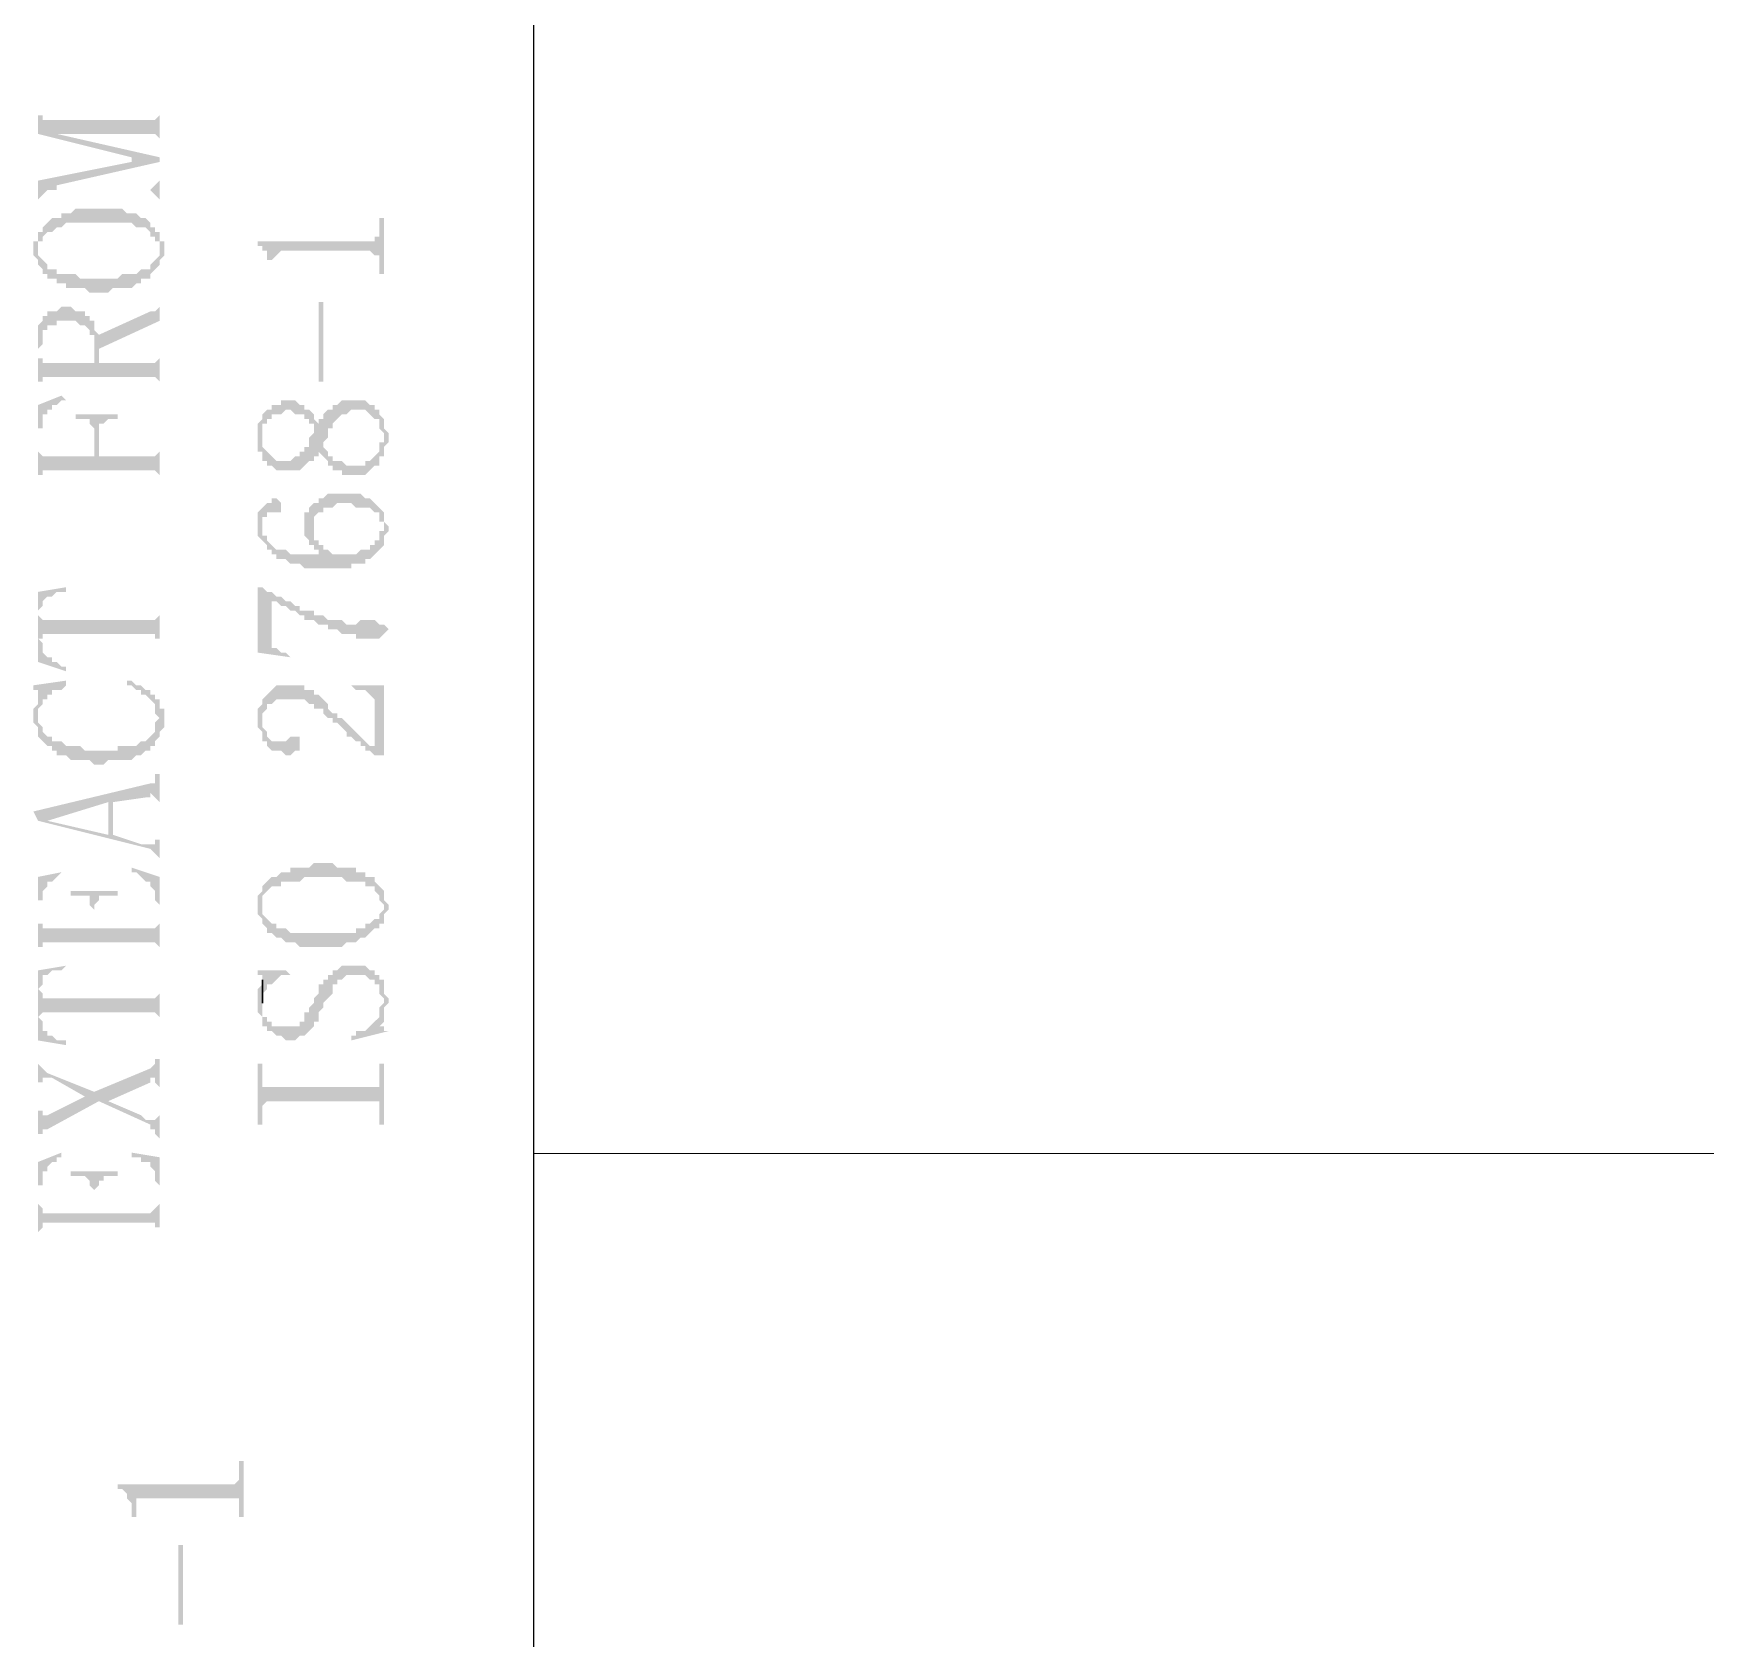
# Model space of a CAD drawing. Header units: millimetres. Extents: x 1186 to 2336, y 1181 to 1549.
# Drawn here: x 1930.21 to 1946.36, y 1452.67 to 1468.18 of the extents above; entities that cross this region are included whole.
import ezdxf

# ---------------------------------------------------------------- set-up
doc = ezdxf.new("R2010")
doc.units = ezdxf.units.MM
doc.linetypes.add('HIDDEN', pattern=[9.525, 6.35, -3.175])

msp = doc.modelspace()

# ---------------------------------------------------------------- hatches: boundary and pattern name
at = {"transparency": 33554559}
for points in [[(1930.25867, 1467.43237), (1930.25867, 1467.20671), (1931.16131, 1466.98105), (1931.16131, 1466.93592), (1931.4321, 1466.93592), (1931.4321, 1466.98105), (1930.4392, 1467.20671), (1930.4392, 1467.20671), (1930.34893, 1467.34211), (1930.3038, 1467.34211), (1930.3038, 1467.38724), (1930.25867, 1467.38724)], [(1930.34893, 1467.34211), (1930.4392, 1467.20671), (1931.38697, 1467.20671), (1931.4321, 1467.16158), (1931.4321, 1467.11645), (1931.4321, 1467.43237), (1931.4321, 1467.38724), (1931.4321, 1467.38724), (1931.38697, 1467.34211), (1931.34184, 1467.34211)], [(1930.25867, 1466.75539), (1930.25867, 1466.57486), (1930.25867, 1466.57486), (1930.3038, 1466.62), (1930.3038, 1466.62), (1930.34893, 1466.66513), (1930.4392, 1466.71026), (1931.4321, 1466.93592), (1931.16131, 1466.93592)], [(1930.34893, 1466.66513), (1931.34184, 1466.66513), (1931.38697, 1466.62), (1931.38697, 1466.62), (1931.4321, 1466.57486), (1931.4321, 1466.75539), (1931.4321, 1466.75539), (1931.38697, 1466.71026), (1931.38697, 1466.71026), (1931.34184, 1466.66513), (1930.4392, 1466.66513), (1930.4392, 1466.71026)], [(1930.25867, 1466.25894), (1930.25867, 1466.07841), (1930.25867, 1466.16867), (1930.3038, 1466.16867), (1930.3038, 1466.21381), (1930.34893, 1466.25894), (1930.39406, 1466.25894), (1930.4392, 1466.30407), (1930.48433, 1466.30407), (1930.52946, 1466.3492), (1931.16131, 1466.3492), (1931.20644, 1466.30407), (1931.29671, 1466.30407), (1931.34184, 1466.25894), (1931.34184, 1466.21381), (1931.38697, 1466.21381), (1931.38697, 1466.16867), (1931.4321, 1466.16867), (1931.4321, 1466.07841), (1931.4321, 1466.25894), (1931.38697, 1466.25894), (1931.38697, 1466.30407), (1931.34184, 1466.30407), (1931.34184, 1466.3492), (1931.29671, 1466.39433), (1931.25158, 1466.39433), (1931.20644, 1466.43947), (1931.11618, 1466.43947), (1931.07105, 1466.4846), (1930.61973, 1466.4846), (1930.57459, 1466.43947), (1930.48433, 1466.43947), (1930.48433, 1466.39433), (1930.39406, 1466.39433), (1930.34893, 1466.3492), (1930.34893, 1466.3492), (1930.3038, 1466.30407), (1930.3038, 1466.25894)], [(1932.37988, 1466.16867), (1932.37988, 1466.12354), (1932.42501, 1466.12354), (1932.42501, 1466.07841), (1932.47014, 1466.07841), (1932.47014, 1465.98814), (1932.51528, 1465.98814), (1932.51528, 1465.85275), (1932.51528, 1465.98814), (1932.56041, 1466.03328), (1932.56041, 1466.03328), (1932.60554, 1466.07841), (1933.46305, 1466.07841), (1933.50818, 1466.03328), (1933.55332, 1466.03328), (1933.55332, 1465.98814), (1933.55332, 1465.85275), (1933.59845, 1465.85275), (1933.59845, 1466.39433), (1933.55332, 1466.39433), (1933.55332, 1466.25894), (1933.55332, 1466.21381), (1933.50818, 1466.21381), (1933.50818, 1466.16867), (1933.46305, 1466.16867)], [(1930.21354, 1466.07841), (1930.21354, 1466.03328), (1930.21354, 1466.03328), (1930.25867, 1465.98814), (1930.25867, 1465.94301), (1930.25867, 1465.94301), (1930.3038, 1465.89788), (1930.3038, 1465.85275), (1930.34893, 1465.85275), (1930.34893, 1465.80762), (1930.4392, 1465.80762), (1930.4392, 1465.76248), (1930.52946, 1465.76248), (1930.52946, 1465.71735), (1930.70999, 1465.71735), (1930.75512, 1465.67222), (1930.93565, 1465.67222), (1930.98078, 1465.71735), (1931.16131, 1465.71735), (1931.20644, 1465.76248), (1931.25158, 1465.76248), (1931.25158, 1465.80762), (1931.34184, 1465.80762), (1931.34184, 1465.85275), (1931.38697, 1465.89788), (1931.38697, 1465.89788), (1931.4321, 1465.94301), (1931.4321, 1465.98814), (1931.47724, 1466.03328), (1931.47724, 1466.16867), (1931.4321, 1466.16867), (1931.4321, 1466.25894), (1931.4321, 1466.07841), (1931.4321, 1466.03328), (1931.4321, 1466.03328), (1931.38697, 1465.98814), (1931.38697, 1465.98814), (1931.34184, 1465.94301), (1931.34184, 1465.89788), (1931.25158, 1465.89788), (1931.20644, 1465.85275), (1931.07105, 1465.85275), (1931.02592, 1465.80762), (1930.66486, 1465.80762), (1930.61973, 1465.85275), (1930.4392, 1465.85275), (1930.4392, 1465.89788), (1930.34893, 1465.89788), (1930.34893, 1465.94301), (1930.3038, 1465.98814), (1930.3038, 1465.98814), (1930.25867, 1466.03328), (1930.25867, 1466.07841), (1930.25867, 1466.25894), (1930.25867, 1466.16867), (1930.21354, 1466.16867), (1930.21354, 1466.12354)], [(1930.25867, 1465.17577), (1930.25867, 1464.76958), (1930.25867, 1465.13063), (1930.3038, 1465.17577), (1930.3038, 1465.26603), (1930.3038, 1465.31116), (1930.34893, 1465.31116), (1930.34893, 1465.35629), (1930.4392, 1465.35629), (1930.4392, 1465.40143), (1930.61973, 1465.40143), (1930.66486, 1465.35629), (1930.70999, 1465.35629), (1930.75512, 1465.31116), (1930.75512, 1465.26603), (1930.80025, 1465.26603), (1930.80025, 1464.99524), (1930.80025, 1465.40143), (1930.75512, 1465.40143), (1930.75512, 1465.44656), (1930.70999, 1465.44656), (1930.70999, 1465.49169), (1930.61973, 1465.49169), (1930.57459, 1465.53682), (1930.48433, 1465.53682), (1930.4392, 1465.49169), (1930.34893, 1465.49169), (1930.34893, 1465.44656), (1930.3038, 1465.44656), (1930.3038, 1465.40143), (1930.3038, 1465.40143), (1930.25867, 1465.35629), (1930.25867, 1465.31116), (1930.25867, 1465.2209)], [(1930.84539, 1465.26603), (1930.84539, 1465.13063), (1931.4321, 1465.40143), (1931.4321, 1465.58196), (1931.4321, 1465.53682), (1931.4321, 1465.53682), (1931.38697, 1465.49169), (1931.34184, 1465.49169)], [(1933.01173, 1464.81471), (1933.01173, 1465.58196), (1932.9666, 1465.58196), (1932.9666, 1464.81471)], [(1930.25867, 1464.81471), (1930.3038, 1464.81471), (1930.3038, 1464.85984), (1931.38697, 1464.85984), (1931.4321, 1464.81471), (1931.4321, 1464.76958), (1931.4321, 1465.0855), (1931.4321, 1465.04037), (1931.4321, 1465.04037), (1931.38697, 1464.99524), (1930.84539, 1464.99524), (1930.84539, 1465.26603), (1930.84539, 1465.26603), (1930.80025, 1465.31116), (1930.80025, 1465.35629), (1930.80025, 1464.99524), (1930.3038, 1464.99524), (1930.3038, 1465.04037), (1930.25867, 1465.04037), (1930.25867, 1465.13063)], [(1930.25867, 1464.58905), (1930.25867, 1463.86693), (1930.25867, 1464.36339), (1930.3038, 1464.36339), (1930.3038, 1464.49878), (1930.34893, 1464.49878), (1930.34893, 1464.54392), (1930.39406, 1464.54392), (1930.39406, 1464.58905), (1930.4392, 1464.58905), (1930.48433, 1464.63418), (1930.52946, 1464.63418), (1930.48433, 1464.67931)], [(1932.37988, 1464.27312), (1932.37988, 1464.13773), (1932.42501, 1464.13773), (1932.42501, 1464.04746), (1932.47014, 1464.04746), (1932.47014, 1464.00233), (1932.51528, 1464.00233), (1932.56041, 1463.9572), (1932.78607, 1463.9572), (1932.8312, 1464.00233), (1932.8312, 1464.00233), (1932.87633, 1464.04746), (1932.92147, 1464.04746), (1932.92147, 1464.09259), (1932.9666, 1464.09259), (1932.9666, 1464.13773), (1932.9666, 1464.13773), (1933.01173, 1464.09259), (1933.01173, 1464.22799), (1933.01173, 1464.22799), (1933.05686, 1464.27312), (1933.05686, 1464.36339), (1933.102, 1464.36339), (1933.102, 1464.40852), (1933.14713, 1464.45365), (1933.14713, 1464.45365), (1933.19226, 1464.49878), (1933.23739, 1464.49878), (1933.28252, 1464.54392), (1933.41792, 1464.54392), (1933.46305, 1464.49878), (1933.46305, 1464.49878), (1933.50818, 1464.45365), (1933.55332, 1464.45365), (1933.55332, 1464.40852), (1933.55332, 1464.36339), (1933.59845, 1464.31825), (1933.59845, 1464.09259), (1933.59845, 1464.18286), (1933.59845, 1464.18286), (1933.64358, 1464.22799), (1933.64358, 1464.31825), (1933.59845, 1464.36339), (1933.59845, 1464.40852), (1933.59845, 1464.45365), (1933.55332, 1464.49878), (1933.55332, 1464.54392), (1933.50818, 1464.54392), (1933.50818, 1464.58905), (1933.46305, 1464.58905), (1933.41792, 1464.63418), (1933.19226, 1464.63418), (1933.14713, 1464.58905), (1933.102, 1464.58905), (1933.102, 1464.54392), (1933.05686, 1464.54392), (1933.01173, 1464.49878), (1933.01173, 1464.45365), (1932.9666, 1464.45365), (1932.9666, 1464.40852), (1932.9666, 1464.40852), (1932.92147, 1464.45365), (1932.92147, 1464.36339), (1932.92147, 1464.31825), (1932.87633, 1464.27312), (1932.87633, 1464.18286), (1932.8312, 1464.18286), (1932.8312, 1464.13773), (1932.78607, 1464.13773), (1932.78607, 1464.09259), (1932.74094, 1464.09259), (1932.69581, 1464.04746), (1932.56041, 1464.04746), (1932.51528, 1464.09259), (1932.51528, 1464.09259), (1932.47014, 1464.13773), (1932.47014, 1464.13773), (1932.42501, 1464.18286), (1932.42501, 1464.22799), (1932.42501, 1464.45365), (1932.42501, 1464.45365), (1932.37988, 1464.40852), (1932.37988, 1464.31825)], [(1932.42501, 1464.45365), (1932.42501, 1464.27312), (1932.42501, 1464.40852), (1932.47014, 1464.40852), (1932.47014, 1464.45365), (1932.51528, 1464.45365), (1932.51528, 1464.49878), (1932.60554, 1464.49878), (1932.65067, 1464.54392), (1932.69581, 1464.54392), (1932.74094, 1464.49878), (1932.8312, 1464.49878), (1932.8312, 1464.45365), (1932.87633, 1464.45365), (1932.87633, 1464.40852), (1932.92147, 1464.40852), (1932.92147, 1464.36339), (1932.92147, 1464.45365), (1932.92147, 1464.49878), (1932.87633, 1464.54392), (1932.8312, 1464.54392), (1932.8312, 1464.58905), (1932.78607, 1464.58905), (1932.74094, 1464.63418), (1932.60554, 1464.63418), (1932.60554, 1464.58905), (1932.51528, 1464.58905), (1932.51528, 1464.54392), (1932.47014, 1464.54392), (1932.42501, 1464.49878)], [(1930.61973, 1464.49878), (1930.61973, 1464.45365), (1930.75512, 1464.45365), (1930.75512, 1464.40852), (1930.75512, 1464.40852), (1930.80025, 1464.36339), (1930.80025, 1464.09259), (1930.84539, 1464.31825), (1930.84539, 1464.40852), (1930.89052, 1464.40852), (1930.93565, 1464.45365), (1931.02592, 1464.45365), (1931.02592, 1464.49878)], [(1930.25867, 1463.91206), (1930.3038, 1463.91206), (1930.3038, 1463.9572), (1931.38697, 1463.9572), (1931.4321, 1463.91206), (1931.4321, 1463.86693), (1931.4321, 1464.18286), (1931.4321, 1464.13773), (1931.4321, 1464.13773), (1931.38697, 1464.09259), (1930.84539, 1464.09259), (1930.84539, 1464.31825), (1930.80025, 1464.09259), (1930.3038, 1464.09259), (1930.25867, 1464.13773), (1930.25867, 1464.31825)], [(1933.01173, 1464.09259), (1933.01173, 1464.09259), (1933.05686, 1464.04746), (1933.05686, 1464.00233), (1933.102, 1464.00233), (1933.102, 1463.9572), (1933.19226, 1463.9572), (1933.19226, 1463.91206), (1933.41792, 1463.91206), (1933.46305, 1463.9572), (1933.46305, 1463.9572), (1933.50818, 1464.00233), (1933.55332, 1464.00233), (1933.55332, 1464.09259), (1933.59845, 1464.09259), (1933.59845, 1464.27312), (1933.59845, 1464.22799), (1933.55332, 1464.22799), (1933.55332, 1464.13773), (1933.55332, 1464.13773), (1933.50818, 1464.09259), (1933.50818, 1464.09259), (1933.46305, 1464.04746), (1933.41792, 1464.04746), (1933.41792, 1464.00233), (1933.23739, 1464.00233), (1933.19226, 1464.04746), (1933.102, 1464.04746), (1933.102, 1464.09259), (1933.05686, 1464.09259), (1933.05686, 1464.13773), (1933.01173, 1464.18286), (1933.01173, 1464.18286)], [(1932.8312, 1463.41561), (1932.8312, 1463.32535), (1932.87633, 1463.28021), (1932.87633, 1463.23508), (1932.92147, 1463.23508), (1932.92147, 1463.46074), (1932.92147, 1463.50588), (1932.9666, 1463.55101), (1933.01173, 1463.55101), (1933.01173, 1463.59614), (1933.102, 1463.59614), (1933.14713, 1463.64127), (1933.28252, 1463.64127), (1933.32766, 1463.59614), (1933.46305, 1463.59614), (1933.50818, 1463.55101), (1933.55332, 1463.55101), (1933.55332, 1463.46074), (1933.59845, 1463.46074), (1933.59845, 1463.23508), (1933.59845, 1463.32535), (1933.64358, 1463.37048), (1933.64358, 1463.41561), (1933.64358, 1463.41561), (1933.59845, 1463.46074), (1933.59845, 1463.50588), (1933.59845, 1463.55101), (1933.55332, 1463.59614), (1933.55332, 1463.59614), (1933.50818, 1463.64127), (1933.50818, 1463.64127), (1933.46305, 1463.6864), (1933.41792, 1463.6864), (1933.37279, 1463.73154), (1933.05686, 1463.73154), (1933.01173, 1463.6864), (1932.9666, 1463.6864), (1932.9666, 1463.64127), (1932.92147, 1463.64127), (1932.87633, 1463.59614), (1932.87633, 1463.55101), (1932.8312, 1463.55101), (1932.8312, 1463.46074)], [(1932.37988, 1463.46074), (1932.37988, 1463.37048), (1932.37988, 1463.32535), (1932.42501, 1463.28021), (1932.42501, 1463.28021), (1932.47014, 1463.23508), (1932.47014, 1463.18995), (1932.51528, 1463.18995), (1932.51528, 1463.14482), (1932.56041, 1463.14482), (1932.56041, 1463.09969), (1932.65067, 1463.09969), (1932.69581, 1463.05455), (1932.78607, 1463.05455), (1932.8312, 1463.00942), (1933.28252, 1463.00942), (1933.28252, 1463.05455), (1933.41792, 1463.05455), (1933.41792, 1463.09969), (1933.46305, 1463.09969), (1933.50818, 1463.14482), (1933.50818, 1463.14482), (1933.55332, 1463.18995), (1933.55332, 1463.18995), (1933.59845, 1463.23508), (1933.59845, 1463.41561), (1933.59845, 1463.37048), (1933.55332, 1463.37048), (1933.55332, 1463.28021), (1933.50818, 1463.28021), (1933.50818, 1463.23508), (1933.46305, 1463.23508), (1933.46305, 1463.18995), (1933.37279, 1463.18995), (1933.32766, 1463.14482), (1933.102, 1463.14482), (1933.05686, 1463.18995), (1933.01173, 1463.14482), (1932.69581, 1463.14482), (1932.65067, 1463.18995), (1932.56041, 1463.18995), (1932.51528, 1463.23508), (1932.51528, 1463.23508), (1932.47014, 1463.28021), (1932.47014, 1463.32535), (1932.42501, 1463.32535), (1932.42501, 1463.41561), (1932.42501, 1463.59614), (1932.37988, 1463.55101), (1932.37988, 1463.50588), (1932.37988, 1463.50588)], [(1932.42501, 1463.59614), (1932.42501, 1463.41561), (1932.42501, 1463.50588), (1932.47014, 1463.50588), (1932.47014, 1463.55101), (1932.60554, 1463.55101), (1932.60554, 1463.64127), (1932.60554, 1463.64127), (1932.56041, 1463.6864), (1932.51528, 1463.6864), (1932.51528, 1463.64127), (1932.47014, 1463.64127)], [(1932.92147, 1463.23508), (1932.92147, 1463.18995), (1932.9666, 1463.18995), (1932.9666, 1463.14482), (1933.01173, 1463.14482), (1933.05686, 1463.18995), (1933.01173, 1463.18995), (1933.01173, 1463.23508), (1932.9666, 1463.23508), (1932.9666, 1463.28021), (1932.92147, 1463.28021), (1932.92147, 1463.32535), (1932.92147, 1463.41561)], [(1930.25867, 1462.78376), (1930.25867, 1462.5581), (1930.25867, 1462.60323), (1930.3038, 1462.64836), (1930.3038, 1462.6935), (1930.3038, 1462.6935), (1930.34893, 1462.73863), (1930.39406, 1462.73863), (1930.4392, 1462.78376), (1930.52946, 1462.78376), (1930.52946, 1462.82889)], [(1930.25867, 1462.78376), (1930.25867, 1462.10678), (1930.52946, 1462.01651), (1930.52946, 1462.06165), (1930.48433, 1462.06165), (1930.4392, 1462.10678), (1930.39406, 1462.10678), (1930.39406, 1462.15191), (1930.34893, 1462.15191), (1930.3038, 1462.19704), (1930.3038, 1462.28731), (1930.25867, 1462.33244), (1930.25867, 1462.5581)], [(1932.37988, 1462.82889), (1932.37988, 1462.19704), (1932.69581, 1462.15191), (1932.69581, 1462.15191), (1932.65067, 1462.19704), (1932.60554, 1462.19704), (1932.56041, 1462.24217), (1932.51528, 1462.24217), (1932.51528, 1462.73863), (1932.47014, 1462.78376), (1932.42501, 1462.82889)], [(1932.47014, 1462.78376), (1932.51528, 1462.73863), (1932.51528, 1462.6935), (1932.56041, 1462.6935), (1932.60554, 1462.64836), (1932.65067, 1462.64836), (1932.69581, 1462.60323), (1932.74094, 1462.60323), (1932.78607, 1462.5581), (1932.8312, 1462.5581), (1932.8312, 1462.51297), (1932.92147, 1462.51297), (1932.9666, 1462.46784), (1933.05686, 1462.46784), (1933.05686, 1462.4227), (1933.14713, 1462.4227), (1933.19226, 1462.37757), (1933.32766, 1462.37757), (1933.32766, 1462.33244), (1933.55332, 1462.33244), (1933.59845, 1462.37757), (1933.59845, 1462.37757), (1933.64358, 1462.4227), (1933.59845, 1462.46784), (1933.55332, 1462.46784), (1933.50818, 1462.51297), (1933.37279, 1462.51297), (1933.32766, 1462.46784), (1933.23739, 1462.46784), (1933.19226, 1462.51297), (1933.05686, 1462.51297), (1933.01173, 1462.5581), (1932.92147, 1462.5581), (1932.92147, 1462.60323), (1932.78607, 1462.60323), (1932.78607, 1462.64836), (1932.74094, 1462.64836), (1932.69581, 1462.6935), (1932.65067, 1462.6935), (1932.60554, 1462.73863), (1932.56041, 1462.73863), (1932.51528, 1462.78376)], [(1930.25867, 1462.5581), (1930.25867, 1462.33244), (1930.3038, 1462.33244), (1930.3038, 1462.37757), (1931.38697, 1462.37757), (1931.38697, 1462.33244), (1931.4321, 1462.33244), (1931.4321, 1462.24217), (1931.4321, 1462.60323), (1931.4321, 1462.5581), (1931.4321, 1462.5581), (1931.38697, 1462.51297), (1930.3038, 1462.51297)], [(1930.21354, 1461.88112), (1930.21354, 1461.83598), (1930.25867, 1461.83598), (1930.25867, 1461.4298), (1930.25867, 1461.65546), (1930.3038, 1461.70059), (1930.3038, 1461.74572), (1930.34893, 1461.74572), (1930.34893, 1461.79085), (1930.39406, 1461.79085), (1930.39406, 1461.83598), (1930.48433, 1461.83598), (1930.52946, 1461.88112), (1930.52946, 1461.92625)], [(1930.21354, 1461.61032), (1930.21354, 1461.56519), (1930.21354, 1461.52006), (1930.25867, 1461.47493), (1930.25867, 1461.4298), (1930.25867, 1461.79085), (1930.25867, 1461.74572), (1930.25867, 1461.70059), (1930.21354, 1461.65546)], [(1931.11618, 1461.88112), (1931.16131, 1461.88112), (1931.20644, 1461.83598), (1931.25158, 1461.83598), (1931.25158, 1461.79085), (1931.29671, 1461.79085), (1931.34184, 1461.74572), (1931.34184, 1461.74572), (1931.38697, 1461.70059), (1931.38697, 1461.65546), (1931.38697, 1461.61032), (1931.4321, 1461.56519), (1931.4321, 1461.74572), (1931.38697, 1461.74572), (1931.38697, 1461.79085), (1931.34184, 1461.79085), (1931.34184, 1461.83598), (1931.29671, 1461.83598), (1931.25158, 1461.88112), (1931.20644, 1461.88112), (1931.16131, 1461.92625), (1931.11618, 1461.92625)], [(1932.37988, 1461.56519), (1932.37988, 1461.47493), (1932.37988, 1461.47493), (1932.42501, 1461.4298), (1932.42501, 1461.38466), (1932.42501, 1461.61032), (1932.42501, 1461.61032), (1932.47014, 1461.65546), (1932.47014, 1461.70059), (1932.51528, 1461.70059), (1932.56041, 1461.74572), (1932.8312, 1461.74572), (1932.87633, 1461.70059), (1932.92147, 1461.70059), (1932.92147, 1461.65546), (1933.01173, 1461.65546), (1933.01173, 1461.61032), (1933.05686, 1461.56519), (1933.102, 1461.56519), (1933.102, 1461.52006), (1933.14713, 1461.52006), (1933.19226, 1461.47493), (1933.19226, 1461.47493), (1933.23739, 1461.4298), (1933.23739, 1461.38466), (1933.28252, 1461.38466), (1933.32766, 1461.33953), (1933.37279, 1461.33953), (1933.37279, 1461.2944), (1933.41792, 1461.2944), (1933.41792, 1461.24927), (1933.46305, 1461.24927), (1933.50818, 1461.20413), (1933.50818, 1461.2944), (1933.46305, 1461.2944), (1933.41792, 1461.33953), (1933.41792, 1461.33953), (1933.37279, 1461.38466), (1933.32766, 1461.4298), (1933.32766, 1461.4298), (1933.28252, 1461.47493), (1933.28252, 1461.47493), (1933.23739, 1461.52006), (1933.23739, 1461.52006), (1933.19226, 1461.56519), (1933.14713, 1461.56519), (1933.14713, 1461.61032), (1933.102, 1461.61032), (1933.05686, 1461.65546), (1933.05686, 1461.70059), (1933.01173, 1461.74572), (1933.01173, 1461.74572), (1932.9666, 1461.79085), (1932.92147, 1461.79085), (1932.92147, 1461.83598), (1932.8312, 1461.83598), (1932.8312, 1461.88112), (1932.56041, 1461.88112), (1932.51528, 1461.83598), (1932.51528, 1461.83598), (1932.47014, 1461.79085), (1932.47014, 1461.79085), (1932.42501, 1461.74572), (1932.42501, 1461.70059), (1932.37988, 1461.65546), (1932.37988, 1461.61032)], [(1933.28252, 1461.88112), (1933.28252, 1461.88112), (1933.32766, 1461.83598), (1933.41792, 1461.83598), (1933.46305, 1461.79085), (1933.46305, 1461.79085), (1933.50818, 1461.74572), (1933.50818, 1461.20413), (1933.59845, 1461.20413), (1933.59845, 1461.88112)], [(1930.25867, 1461.4298), (1930.25867, 1461.38466), (1930.3038, 1461.33953), (1930.3038, 1461.33953), (1930.34893, 1461.2944), (1930.39406, 1461.2944), (1930.39406, 1461.24927), (1930.4392, 1461.24927), (1930.4392, 1461.20413), (1930.52946, 1461.20413), (1930.57459, 1461.159), (1930.75512, 1461.159), (1930.80025, 1461.11387), (1930.89052, 1461.11387), (1930.93565, 1461.159), (1931.16131, 1461.159), (1931.20644, 1461.20413), (1931.25158, 1461.20413), (1931.29671, 1461.24927), (1931.34184, 1461.24927), (1931.34184, 1461.2944), (1931.38697, 1461.2944), (1931.38697, 1461.33953), (1931.4321, 1461.38466), (1931.4321, 1461.4298), (1931.47724, 1461.47493), (1931.47724, 1461.56519), (1931.47724, 1461.65546), (1931.4321, 1461.65546), (1931.4321, 1461.74572), (1931.4321, 1461.56519), (1931.4321, 1461.56519), (1931.38697, 1461.52006), (1931.38697, 1461.4298), (1931.38697, 1461.4298), (1931.34184, 1461.38466), (1931.34184, 1461.38466), (1931.29671, 1461.33953), (1931.25158, 1461.33953), (1931.20644, 1461.2944), (1931.02592, 1461.2944), (1931.02592, 1461.24927), (1930.70999, 1461.24927), (1930.66486, 1461.2944), (1930.52946, 1461.2944), (1930.48433, 1461.33953), (1930.39406, 1461.33953), (1930.39406, 1461.38466), (1930.34893, 1461.38466), (1930.3038, 1461.4298), (1930.3038, 1461.47493), (1930.25867, 1461.52006), (1930.25867, 1461.56519)], [(1932.42501, 1461.38466), (1932.42501, 1461.33953), (1932.47014, 1461.33953), (1932.47014, 1461.2944), (1932.47014, 1461.2944), (1932.51528, 1461.24927), (1932.60554, 1461.24927), (1932.65067, 1461.20413), (1932.69581, 1461.20413), (1932.74094, 1461.24927), (1932.78607, 1461.24927), (1932.78607, 1461.2944), (1932.78607, 1461.38466), (1932.69581, 1461.38466), (1932.65067, 1461.33953), (1932.51528, 1461.33953), (1932.47014, 1461.38466), (1932.47014, 1461.4298), (1932.42501, 1461.47493), (1932.42501, 1461.52006)], [(1930.21354, 1460.66255), (1930.25867, 1460.57228), (1930.34893, 1460.57228), (1930.93565, 1460.75281), (1930.93565, 1460.43689), (1930.98078, 1460.75281), (1931.29671, 1460.79794), (1931.34184, 1460.79794), (1931.34184, 1460.84308), (1931.38697, 1460.79794), (1931.38697, 1460.79794), (1931.4321, 1460.75281), (1931.4321, 1461.02361), (1931.38697, 1461.02361), (1931.38697, 1460.93334), (1931.34184, 1460.93334)], [(1930.25867, 1460.57228), (1931.34184, 1460.30149), (1931.38697, 1460.25636), (1931.38697, 1460.25636), (1931.4321, 1460.21123), (1931.4321, 1460.16609), (1931.4321, 1460.43689), (1931.4321, 1460.39176), (1931.38697, 1460.39176), (1931.38697, 1460.34662), (1931.25158, 1460.34662), (1930.98078, 1460.43689), (1930.98078, 1460.75281), (1930.93565, 1460.43689), (1930.34893, 1460.57228), (1930.34893, 1460.57228)], [(1932.42501, 1459.8953), (1932.42501, 1459.7599), (1932.42501, 1459.80504), (1932.42501, 1459.85017), (1932.47014, 1459.8953), (1932.47014, 1459.8953), (1932.51528, 1459.94043), (1932.60554, 1459.94043), (1932.60554, 1459.98557), (1932.78607, 1459.98557), (1932.8312, 1460.0307), (1933.19226, 1460.0307), (1933.23739, 1459.98557), (1933.41792, 1459.98557), (1933.41792, 1459.94043), (1933.50818, 1459.94043), (1933.50818, 1459.8953), (1933.55332, 1459.85017), (1933.55332, 1459.80504), (1933.59845, 1459.7599), (1933.59845, 1459.8953), (1933.55332, 1459.94043), (1933.55332, 1459.94043), (1933.50818, 1459.98557), (1933.50818, 1460.0307), (1933.41792, 1460.0307), (1933.41792, 1460.07583), (1933.32766, 1460.07583), (1933.32766, 1460.12096), (1933.14713, 1460.12096), (1933.102, 1460.16609), (1932.92147, 1460.16609), (1932.87633, 1460.12096), (1932.69581, 1460.12096), (1932.69581, 1460.07583), (1932.60554, 1460.07583), (1932.56041, 1460.0307), (1932.51528, 1460.0307), (1932.47014, 1459.98557), (1932.47014, 1459.98557), (1932.42501, 1459.94043)], [(1930.25867, 1460.0307), (1930.25867, 1459.30858), (1930.25867, 1459.80504), (1930.3038, 1459.80504), (1930.3038, 1459.85017), (1930.3038, 1459.8953), (1930.34893, 1459.94043), (1930.34893, 1459.98557), (1930.39406, 1459.98557), (1930.4392, 1460.0307), (1930.4392, 1460.0307), (1930.48433, 1460.07583), (1930.48433, 1460.07583)], [(1931.16131, 1460.07583), (1931.20644, 1460.07583), (1931.25158, 1460.0307), (1931.25158, 1460.0307), (1931.29671, 1459.98557), (1931.34184, 1459.98557), (1931.34184, 1459.94043), (1931.34184, 1459.94043), (1931.38697, 1459.8953), (1931.38697, 1459.80504), (1931.4321, 1459.7599), (1931.4321, 1459.30858), (1931.4321, 1460.0307), (1931.16131, 1460.12096)], [(1930.57459, 1459.8953), (1930.57459, 1459.85017), (1930.75512, 1459.85017), (1930.75512, 1459.7599), (1930.80025, 1459.71477), (1930.80025, 1459.53424), (1930.80025, 1459.7599), (1930.84539, 1459.80504), (1930.84539, 1459.85017), (1931.02592, 1459.85017), (1931.02592, 1459.8953)], [(1932.37988, 1459.7599), (1932.37988, 1459.66964), (1932.37988, 1459.66964), (1932.42501, 1459.62451), (1932.42501, 1459.57938), (1932.42501, 1459.57938), (1932.47014, 1459.53424), (1932.47014, 1459.48911), (1932.51528, 1459.48911), (1932.56041, 1459.44398), (1932.60554, 1459.44398), (1932.65067, 1459.39885), (1932.74094, 1459.39885), (1932.78607, 1459.35372), (1933.19226, 1459.35372), (1933.23739, 1459.39885), (1933.32766, 1459.39885), (1933.37279, 1459.44398), (1933.41792, 1459.44398), (1933.46305, 1459.48911), (1933.46305, 1459.48911), (1933.50818, 1459.53424), (1933.55332, 1459.53424), (1933.55332, 1459.57938), (1933.59845, 1459.57938), (1933.59845, 1459.66964), (1933.59845, 1459.66964), (1933.64358, 1459.71477), (1933.64358, 1459.7599), (1933.64358, 1459.7599), (1933.59845, 1459.80504), (1933.59845, 1459.8953), (1933.59845, 1459.7599), (1933.59845, 1459.71477), (1933.55332, 1459.66964), (1933.55332, 1459.62451), (1933.50818, 1459.62451), (1933.46305, 1459.57938), (1933.41792, 1459.57938), (1933.41792, 1459.53424), (1933.32766, 1459.53424), (1933.32766, 1459.48911), (1932.69581, 1459.48911), (1932.65067, 1459.53424), (1932.56041, 1459.53424), (1932.56041, 1459.57938), (1932.51528, 1459.57938), (1932.47014, 1459.62451), (1932.47014, 1459.62451), (1932.42501, 1459.66964), (1932.42501, 1459.8953), (1932.42501, 1459.8953), (1932.37988, 1459.85017), (1932.37988, 1459.80504), (1932.37988, 1459.80504)], [(1930.25867, 1459.35372), (1930.3038, 1459.35372), (1930.3038, 1459.39885), (1931.38697, 1459.39885), (1931.4321, 1459.35372), (1931.4321, 1459.57938), (1931.4321, 1459.57938), (1931.38697, 1459.53424), (1930.80025, 1459.53424), (1930.80025, 1459.71477), (1930.80025, 1459.53424), (1930.3038, 1459.53424), (1930.3038, 1459.57938), (1930.25867, 1459.57938), (1930.25867, 1459.80504)], [(1930.25867, 1459.12805), (1930.25867, 1458.94753), (1930.25867, 1458.94753), (1930.3038, 1458.99266), (1930.3038, 1459.03779), (1930.3038, 1459.08292), (1930.34893, 1459.08292), (1930.39406, 1459.12805), (1930.48433, 1459.12805), (1930.52946, 1459.17319), (1930.52946, 1459.17319)], [(1930.25867, 1459.12805), (1930.25867, 1458.45107), (1930.52946, 1458.40594), (1930.52946, 1458.45107), (1930.4392, 1458.45107), (1930.39406, 1458.4962), (1930.34893, 1458.4962), (1930.34893, 1458.54134), (1930.3038, 1458.54134), (1930.3038, 1458.6316), (1930.25867, 1458.67673), (1930.25867, 1458.94753)], [(1932.37988, 1458.81213), (1932.37988, 1458.72187), (1932.37988, 1458.72187), (1932.42501, 1458.67673), (1932.42501, 1458.58647), (1932.47014, 1458.58647), (1932.47014, 1458.54134), (1932.51528, 1458.54134), (1932.56041, 1458.4962), (1932.60554, 1458.4962), (1932.65067, 1458.45107), (1932.74094, 1458.45107), (1932.78607, 1458.4962), (1932.8312, 1458.4962), (1932.87633, 1458.54134), (1932.87633, 1458.54134), (1932.92147, 1458.58647), (1932.92147, 1458.6316), (1932.9666, 1458.6316), (1932.9666, 1458.72187), (1933.01173, 1458.767), (1933.01173, 1458.81213), (1933.05686, 1458.85726), (1933.05686, 1458.85726), (1933.102, 1458.90239), (1933.102, 1458.99266), (1933.14713, 1458.99266), (1933.14713, 1459.03779), (1933.19226, 1459.03779), (1933.23739, 1459.08292), (1933.41792, 1459.08292), (1933.46305, 1459.03779), (1933.50818, 1459.03779), (1933.50818, 1458.99266), (1933.55332, 1458.99266), (1933.55332, 1458.90239), (1933.59845, 1458.85726), (1933.59845, 1458.67673), (1933.59845, 1458.72187), (1933.59845, 1458.767), (1933.64358, 1458.81213), (1933.64358, 1458.85726), (1933.64358, 1458.85726), (1933.59845, 1458.90239), (1933.59845, 1459.03779), (1933.55332, 1459.03779), (1933.55332, 1459.08292), (1933.50818, 1459.08292), (1933.50818, 1459.12805), (1933.46305, 1459.12805), (1933.41792, 1459.17319), (1933.19226, 1459.17319), (1933.14713, 1459.12805), (1933.102, 1459.12805), (1933.102, 1459.08292), (1933.05686, 1459.08292), (1933.05686, 1459.03779), (1933.01173, 1459.03779), (1933.01173, 1458.99266), (1932.9666, 1458.99266), (1932.9666, 1458.90239), (1932.92147, 1458.85726), (1932.92147, 1458.81213), (1932.87633, 1458.767), (1932.87633, 1458.72187), (1932.8312, 1458.72187), (1932.8312, 1458.6316), (1932.78607, 1458.6316), (1932.78607, 1458.58647), (1932.51528, 1458.58647), (1932.51528, 1458.6316), (1932.47014, 1458.6316), (1932.47014, 1458.67673), (1932.42501, 1458.67673), (1932.42501, 1458.99266), (1932.37988, 1458.94753), (1932.37988, 1458.90239), (1932.37988, 1458.85726)], [(1932.37988, 1459.12805), (1932.37988, 1459.08292), (1932.42501, 1459.08292), (1932.42501, 1458.90239), (1932.42501, 1458.90239), (1932.47014, 1458.94753), (1932.47014, 1458.99266), (1932.51528, 1458.99266), (1932.56041, 1459.03779), (1932.56041, 1459.03779), (1932.60554, 1459.08292), (1932.69581, 1459.08292), (1932.65067, 1459.12805)], [(1930.25867, 1458.94753), (1930.25867, 1458.67673), (1930.3038, 1458.72187), (1931.38697, 1458.72187), (1931.4321, 1458.67673), (1931.4321, 1458.6316), (1931.4321, 1458.99266), (1931.4321, 1458.90239), (1931.4321, 1458.90239), (1931.38697, 1458.85726), (1930.3038, 1458.85726), (1930.3038, 1458.90239)], [(1933.28252, 1458.4962), (1933.28252, 1458.45107), (1933.64358, 1458.54134), (1933.59845, 1458.54134), (1933.59845, 1458.58647), (1933.55332, 1458.58647), (1933.55332, 1458.767), (1933.55332, 1458.72187), (1933.55332, 1458.67673), (1933.50818, 1458.6316), (1933.50818, 1458.6316), (1933.46305, 1458.58647), (1933.46305, 1458.58647), (1933.41792, 1458.54134), (1933.32766, 1458.54134), (1933.32766, 1458.4962)], [(1933.55332, 1458.767), (1933.55332, 1458.58647), (1933.59845, 1458.6316), (1933.59845, 1458.85726), (1933.59845, 1458.81213)], [(1930.25867, 1457.81922), (1930.25867, 1457.5033), (1930.25867, 1457.54843), (1930.3038, 1457.54843), (1930.3038, 1457.59356), (1930.34893, 1457.59356), (1930.84539, 1457.86435), (1930.93565, 1457.86435), (1931.34184, 1458.04488), (1931.34184, 1458.09001), (1931.38697, 1458.09001), (1931.38697, 1458.04488), (1931.4321, 1457.99975), (1931.4321, 1458.31568), (1931.4321, 1458.27054), (1931.38697, 1458.27054), (1931.38697, 1458.22541), (1931.38697, 1458.22541), (1931.34184, 1458.18028), (1930.80025, 1457.95462), (1930.70999, 1457.90949), (1930.34893, 1457.72896), (1930.3038, 1457.72896), (1930.3038, 1457.77409), (1930.25867, 1457.77409)], [(1930.25867, 1458.27054), (1930.25867, 1457.99975), (1930.25867, 1458.04488), (1930.3038, 1458.04488), (1930.3038, 1458.09001), (1930.39406, 1458.09001), (1930.70999, 1457.90949), (1930.80025, 1457.95462), (1930.34893, 1458.13515), (1930.3038, 1458.18028), (1930.3038, 1458.18028), (1930.25867, 1458.22541)], [(1932.37988, 1458.22541), (1932.37988, 1457.63869), (1932.42501, 1457.63869), (1932.42501, 1457.81922), (1932.42501, 1457.81922), (1932.47014, 1457.86435), (1933.55332, 1457.86435), (1933.55332, 1457.81922), (1933.55332, 1457.63869), (1933.59845, 1457.63869), (1933.59845, 1458.22541), (1933.55332, 1458.22541), (1933.55332, 1458.04488), (1933.55332, 1457.99975), (1932.42501, 1457.99975), (1932.42501, 1458.22541)], [(1930.84539, 1457.86435), (1931.34184, 1457.63869), (1931.34184, 1457.59356), (1931.38697, 1457.59356), (1931.38697, 1457.54843), (1931.4321, 1457.5033), (1931.4321, 1457.72896), (1931.4321, 1457.72896), (1931.38697, 1457.68383), (1931.29671, 1457.68383), (1931.25158, 1457.72896), (1930.93565, 1457.86435)], [(1930.25867, 1457.27764), (1930.25867, 1456.60065), (1930.25867, 1457.05197), (1930.3038, 1457.05197), (1930.3038, 1457.18737), (1930.34893, 1457.18737), (1930.34893, 1457.2325), (1930.34893, 1457.2325), (1930.39406, 1457.27764), (1930.4392, 1457.27764), (1930.4392, 1457.32277), (1930.48433, 1457.32277), (1930.48433, 1457.3679)], [(1931.16131, 1457.3679), (1931.16131, 1457.32277), (1931.25158, 1457.32277), (1931.25158, 1457.27764), (1931.34184, 1457.27764), (1931.34184, 1457.2325), (1931.34184, 1457.2325), (1931.38697, 1457.18737), (1931.38697, 1457.14224), (1931.38697, 1457.09711), (1931.4321, 1457.05197), (1931.4321, 1456.60065), (1931.4321, 1457.32277)], [(1930.57459, 1457.18737), (1930.57459, 1457.14224), (1930.70999, 1457.14224), (1930.75512, 1457.09711), (1930.75512, 1457.05197), (1930.80025, 1457.00684), (1930.80025, 1456.78118), (1930.80025, 1457.00684), (1930.80025, 1457.00684), (1930.84539, 1457.05197), (1930.84539, 1457.09711), (1930.89052, 1457.09711), (1930.89052, 1457.14224), (1931.02592, 1457.14224), (1931.02592, 1457.18737)], [(1930.25867, 1456.60065), (1930.3038, 1456.64579), (1930.3038, 1456.69092), (1931.38697, 1456.69092), (1931.38697, 1456.64579), (1931.4321, 1456.64579), (1931.4321, 1456.87145), (1931.4321, 1456.87145), (1931.38697, 1456.82631), (1931.38697, 1456.82631), (1931.34184, 1456.78118), (1930.80025, 1456.78118), (1930.80025, 1457.00684), (1930.80025, 1456.78118), (1930.3038, 1456.78118), (1930.3038, 1456.82631), (1930.3038, 1456.82631), (1930.25867, 1456.87145), (1930.25867, 1457.05197)], [(1931.02592, 1454.16352), (1931.02592, 1454.11838), (1931.07105, 1454.11838), (1931.11618, 1454.07325), (1931.11618, 1454.02812), (1931.16131, 1453.98299), (1931.16131, 1453.84759), (1931.20644, 1453.84759), (1931.20644, 1453.98299), (1931.20644, 1454.02812), (1932.19935, 1454.02812), (1932.19935, 1453.84759), (1932.24448, 1453.84759), (1932.24448, 1454.38918), (1932.19935, 1454.38918), (1932.19935, 1454.20865), (1932.19935, 1454.20865), (1932.15422, 1454.16352), (1932.10909, 1454.16352)], [(1931.65777, 1452.80955), (1931.65777, 1453.5768), (1931.61263, 1453.5768), (1931.61263, 1452.80955)]]:
    msp.add_hatch(color=256, dxfattribs=at).paths.add_polyline_path(points)

# ---------------------------------------------------------------- linework, layer by layer
at = {"color": 1, "linetype": 'HIDDEN', "lineweight": 9, "ltscale": 2}
msp.add_line((1935.04268, 1457.35788), (2128.38904, 1457.35788), dxfattribs=at)
msp.add_lwpolyline([(1935.04268, 1542.83599), (1935.04268, 1256.09504)])
msp.add_lwpolyline([(1932.42501, 1458.99266), (1932.42501, 1458.81213), (1932.42501, 1459.03779), (1932.42501, 1459.03779)], close=True)

doc.saveas('drawing.dxf')
